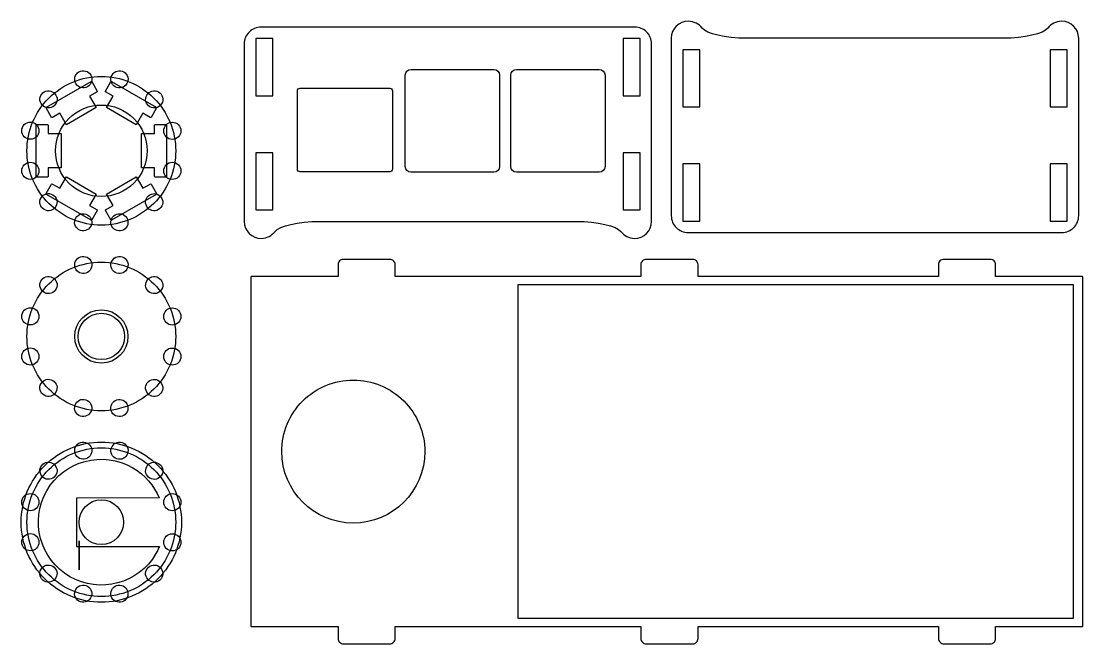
# Model space of a CAD drawing. Extents: x 11 to 197, y 7 to 273.
# Drawn here: x 10.9 to 196.5, y 164.2 to 273 of the extents above; entities that cross this region are included whole.
import ezdxf

# ---------------------------------------------------------------- set-up
doc = ezdxf.new("R2010")
doc.units = 0
doc.layers.add('case', color=7, linetype='CONTINUOUS')
doc.layers.add('detection', color=7, linetype='CONTINUOUS')

msp = doc.modelspace()

# ---------------------------------------------------------------- linework, layer by layer
at = {"layer": 'case', "color": 1}
for points in [[(127.54297, 273.044186)], [(54.923482, 260.015917), (54.923482, 270.015924), (51.923483, 270.015924), (51.923483, 260.015917)], [(119.12289, 260.017002), (119.12289, 270.017006), (116.12289, 270.017006), (116.12289, 260.017002)], [(126.55956, 268.06563), (126.55956, 258.065629), (129.55956, 258.065629), (129.55956, 268.06563)], [(190.75897, 268.066715), (190.75897, 258.066711), (193.75897, 258.066711), (193.75897, 268.066715)], [(79.069588, 264.611446)], [(97.507164, 264.611446)], [(59.684776, 261.337906)], [(54.923482, 240.059931), (54.923482, 250.059938), (51.923483, 250.059938), (51.923483, 240.059931)], [(119.12289, 240.061043), (119.12289, 250.061049), (116.12289, 250.061049), (116.12289, 240.061043)], [(126.55956, 248.109695), (126.55956, 238.109694), (129.55956, 238.109694), (129.55956, 248.109695)], [(190.75897, 248.110793), (190.75897, 238.110792), (193.75897, 238.110792), (193.75897, 248.110793)], [(97.772919, 227.024544), (194.77292, 227.024544), (194.77292, 168.62454), (97.772919, 168.62454)], [(81.481461, 197.824547)]]:
    msp.add_lwpolyline(points, close=True, dxfattribs=at)
for points in [[(118.17562, 272.019759), (52.86764, 272.019759)], [(49.921947, 269.065247), (49.921947, 238.056083)], [(121.12132, 238.056083), (121.12132, 269.065247)], [(124.56199, 270.072034), (124.56199, 239.062868)], [(182.5322, 270.072034), (137.79116, 270.072034)], [(195.76137, 239.062868), (195.76137, 270.072034)], [(78.069588, 247.64732), (78.069588, 263.611446)], [(79.069588, 264.611446), (93.537344, 264.611446)], [(94.537344, 263.611446), (94.537344, 247.64732)], [(96.507164, 247.64732), (96.507164, 263.611446)], [(97.507164, 264.611446), (111.97492, 264.611446)], [(112.97492, 263.611446), (112.97492, 247.64732)], [(59.222717, 247.189602), (59.222717, 260.875847)], [(59.684776, 261.337906), (75.358233, 261.337906)], [(75.820292, 260.875847), (75.820292, 247.189602)], [(75.358233, 246.727544), (59.684776, 246.727544)], [(93.537344, 246.64732), (79.069588, 246.64732)], [(111.97492, 246.64732), (97.507164, 246.64732)], [(63.151116, 238.056083), (107.90097, 238.056083)], [(127.50769, 236.108353), (192.81568, 236.108353)], [(66.31124, 230.478551), (66.31124, 228.42362), (51.194712, 228.42362)], [(75.368815, 231.422236), (67.254925, 231.422236)], [(119.2279, 230.478549), (119.2279, 228.42362), (76.312489, 228.42362), (76.312489, 230.478551)], [(128.28552, 231.422234), (120.17163, 231.422234)], [(171.24359, 230.478549), (171.24359, 228.423618), (129.22922, 228.423618), (129.22922, 230.478549)], [(180.3011, 231.422234), (172.18721, 231.422234)], [(196.37897, 228.423618), (181.24481, 228.423618), (181.24481, 230.478549)], [(51.097692, 228.32661), (51.097692, 167.32251)], [(196.47597, 167.3225), (196.47597, 228.326608)], [(51.194712, 167.22551), (66.311239, 167.22551), (66.311239, 165.17058)], [(76.31248, 165.17058), (76.31248, 167.22551), (119.2279, 167.2255)], [(119.2279, 167.2255), (119.2279, 165.17057)], [(129.22912, 165.17057), (129.22912, 167.2255), (171.24349, 167.2255), (171.24349, 165.17057)], [(181.24481, 165.17057), (181.24481, 167.2255), (196.37897, 167.2255)], [(67.254915, 164.22695), (75.368805, 164.22695)], [(120.17161, 164.22694), (128.2855, 164.22694)], [(172.18719, 164.22694), (180.30108, 164.22694)]]:
    msp.add_lwpolyline(points, dxfattribs=at)
for points in [[(127.54297, 273.044186), (125.89378, 273.044186), (124.56199, 271.712184), (124.56199, 270.072034)], [(129.94185, 271.844743), (129.37149, 272.551008), (128.52403, 273.044186), (127.54297, 273.044186)], [(192.77158, 273.044186), (191.79052, 273.044186), (190.94305, 272.551008), (190.37269, 271.844743)], [(195.76137, 270.072034), (195.76137, 271.712184), (194.42077, 273.044186), (192.77158, 273.044186)], [(50.786253, 271.155455), (50.519679, 270.887959), (50.300336, 270.565463), (50.151253, 270.211774)], [(51.721114, 271.790455), (51.368643, 271.640854), (51.052827, 271.422951), (50.786253, 271.155455)], [(52.86764, 272.019759), (52.460867, 272.019759), (52.073585, 271.940059), (51.721114, 271.790455)], [(119.32215, 271.790455), (118.96968, 271.940056), (118.5824, 272.019759), (118.17562, 272.019759)], [(120.25701, 271.155455), (119.99044, 271.422954), (119.67463, 271.640854), (119.32215, 271.790455)], [(120.89201, 270.211774), (120.74293, 270.565469), (120.52359, 270.887956), (120.25701, 271.155455)], [(137.79116, 270.072034), (133.94961, 270.072034), (130.72417, 270.876013), (129.94185, 271.844743)], [(190.37269, 271.844743), (189.59037, 270.876013), (186.37376, 270.072034), (182.5322, 270.072034)], [(50.151253, 270.211774), (50.002169, 269.858084), (49.921947, 269.473425), (49.921947, 269.065247)], [(121.12132, 269.065247), (121.12132, 269.473433), (121.04112, 269.858079), (120.89201, 270.211774)], [(78.069588, 263.611446), (78.069588, 264.165446), (78.515588, 264.611446), (79.069588, 264.611446)], [(93.537344, 264.611446), (94.091344, 264.611446), (94.537344, 264.165446), (94.537344, 263.611446)], [(96.507164, 263.611446), (96.507164, 264.165446), (96.953164, 264.611446), (97.507164, 264.611446)], [(111.97492, 264.611446), (112.52892, 264.611446), (112.97492, 264.165446), (112.97492, 263.611446)], [(59.222717, 260.875847), (59.222717, 261.131828), (59.428795, 261.337906), (59.684776, 261.337906)], [(75.358233, 261.337906), (75.614213, 261.337906), (75.820292, 261.131828), (75.820292, 260.875847)], [(59.684776, 246.727544), (59.428795, 246.727544), (59.222717, 246.933622), (59.222717, 247.189602)], [(75.820292, 247.189602), (75.820292, 246.933622), (75.614213, 246.727544), (75.358233, 246.727544)], [(79.069588, 246.64732), (78.515588, 246.64732), (78.069588, 247.09332), (78.069588, 247.64732)], [(94.537344, 247.64732), (94.537344, 247.09332), (94.091344, 246.64732), (93.537344, 246.64732)], [(97.507164, 246.64732), (96.953164, 246.64732), (96.507164, 247.09332), (96.507164, 247.64732)], [(112.97492, 247.64732), (112.97492, 247.09332), (112.52892, 246.64732), (111.97492, 246.64732)], [(49.921947, 238.056083), (49.921947, 236.415931), (51.262548, 235.083913), (52.911739, 235.083913)], [(55.30181, 236.283375), (56.08413, 237.252094), (59.309559, 238.056083), (63.151116, 238.056083)], [(107.90097, 238.056083), (111.74253, 238.056083), (114.95914, 237.252094), (115.74146, 236.283375)], [(118.14035, 235.09275), (119.78954, 235.09275), (121.12132, 236.415957), (121.12132, 238.056083)], [(124.56199, 239.062868), (124.56199, 238.654685), (124.64219, 238.261212), (124.7913, 237.90752)], [(124.7913, 237.90752), (124.94038, 237.553828), (125.15973, 237.240154), (125.4263, 236.97266)], [(194.89706, 236.97266), (195.16364, 237.240154), (195.38298, 237.562646), (195.53206, 237.916339)], [(195.53206, 237.916339), (195.68115, 238.270031), (195.76137, 238.654685), (195.76137, 239.062868)], [(52.911739, 235.083913), (53.8928, 235.083913), (54.731447, 235.577096), (55.30181, 236.283375)], [(115.74146, 236.283375), (116.31182, 235.57707), (117.15929, 235.09275), (118.14035, 235.09275)], [(125.4263, 236.97266), (125.69287, 236.705163), (126.00869, 236.487261), (126.36116, 236.33766)], [(126.36116, 236.33766), (126.71363, 236.188059), (127.10092, 236.108353), (127.50769, 236.108353)], [(192.81568, 236.108353), (193.22245, 236.108353), (193.60973, 236.188063), (193.9622, 236.33766)], [(193.9622, 236.33766), (194.31467, 236.487261), (194.63049, 236.705163), (194.89706, 236.97266)], [(66.3818, 230.848968), (66.33404, 230.736055), (66.31124, 230.608861), (66.31124, 230.478551)], [(66.584648, 231.148828), (66.499248, 231.063428), (66.429558, 230.961882), (66.3818, 230.848968)], [(66.884509, 231.351676), (66.771595, 231.303916), (66.670045, 231.234225), (66.584648, 231.148828)], [(67.254925, 231.422236), (67.124615, 231.422236), (66.997422, 231.399426), (66.884509, 231.351676)], [(75.73041, 231.351676), (75.617497, 231.399436), (75.499125, 231.422236), (75.368815, 231.422236)], [(76.030273, 231.148828), (75.944873, 231.234228), (75.843327, 231.303919), (75.73041, 231.351676)], [(76.233119, 230.848968), (76.185359, 230.961882), (76.11567, 231.063431), (76.030273, 231.148828)], [(76.312489, 230.478551), (76.312489, 230.608861), (76.280869, 230.736055), (76.233119, 230.848968)], [(119.2985, 230.848966), (119.2507, 230.736053), (119.2279, 230.608859), (119.2279, 230.478549)], [(119.50135, 231.148826), (119.41595, 231.063426), (119.34626, 230.96188), (119.2985, 230.848966)], [(119.80121, 231.351674), (119.6883, 231.303914), (119.58675, 231.234223), (119.50135, 231.148826)], [(120.17163, 231.422234), (120.04132, 231.422234), (119.91412, 231.399424), (119.80121, 231.351674)], [(128.64711, 231.351674), (128.5342, 231.399434), (128.41583, 231.422234), (128.28552, 231.422234)], [(128.94697, 231.148826), (128.86157, 231.234226), (128.76003, 231.303917), (128.64711, 231.351674)], [(129.14982, 230.848966), (129.10202, 230.96188), (129.03237, 231.063429), (128.94697, 231.148826)], [(129.22922, 230.478549), (129.22922, 230.608859), (129.19762, 230.736053), (129.14982, 230.848966)], [(171.31409, 230.848966), (171.26629, 230.736053), (171.24359, 230.608859), (171.24359, 230.478549)], [(171.51694, 231.148826), (171.43154, 231.063426), (171.36185, 230.96188), (171.31409, 230.848966)], [(171.8168, 231.351674), (171.70388, 231.303914), (171.60233, 231.234223), (171.51694, 231.148826)], [(172.18721, 231.422234), (172.0569, 231.422234), (171.92971, 231.399424), (171.8168, 231.351674)], [(180.67152, 231.351674), (180.55861, 231.399434), (180.43141, 231.422234), (180.3011, 231.422234)], [(180.97138, 231.148826), (180.88598, 231.234226), (180.78443, 231.303917), (180.67152, 231.351674)], [(181.16541, 230.848966), (181.11761, 230.96188), (181.05678, 231.063429), (180.97138, 231.148826)], [(181.24481, 230.478549), (181.24481, 230.608859), (181.21321, 230.736053), (181.16541, 230.848966)], [(51.194712, 228.42362), (51.139312, 228.42362), (51.097692, 228.38201), (51.097692, 228.32661)], [(196.47597, 228.326608), (196.47597, 228.382008), (196.43437, 228.425558), (196.37897, 228.423618)], [(60.142626, 206.663382), (62.486831, 209.007586), (65.666255, 210.324547), (68.981461, 210.324547)], [(68.981461, 210.324547), (72.296667, 210.324547), (75.476091, 209.007586), (77.820296, 206.663382)], [(56.481461, 197.824547), (56.481461, 201.139753), (57.798422, 204.319177), (60.142626, 206.663382)], [(77.820296, 206.663382), (80.1645, 204.319177), (81.481461, 201.139753), (81.481461, 197.824547)], [(68.981461, 185.32455), (62.077903, 185.32455), (56.481463, 190.920989), (56.481461, 197.824547)], [(81.481461, 197.824547), (81.481459, 190.920989), (75.885019, 185.32455), (68.981461, 185.32455)], [(51.097692, 167.32251), (51.097692, 167.26711), (51.139302, 167.22551), (51.194712, 167.22551)], [(196.37897, 167.2255), (196.43437, 167.2255), (196.47597, 167.2671), (196.47597, 167.3225)], [(66.311239, 165.17058), (66.311239, 165.04026), (66.342859, 164.91307), (66.390609, 164.80016)], [(76.24193, 164.80016), (76.28969, 164.91307), (76.31248, 165.04026), (76.31248, 165.17058)], [(119.2279, 165.17057), (119.2279, 165.04025), (119.2595, 164.91306), (119.3073, 164.80015)], [(129.15862, 164.80015), (129.20642, 164.91306), (129.22912, 165.04025), (129.22912, 165.17057)], [(171.24349, 165.17057), (171.24349, 165.04025), (171.27509, 164.91306), (171.32289, 164.80015)], [(181.17421, 164.80015), (181.22201, 164.91306), (181.24481, 165.04025), (181.24481, 165.17057)], [(66.390609, 164.80016), (66.438369, 164.68724), (66.50806, 164.58569), (66.593457, 164.5003)], [(66.593457, 164.5003), (66.678857, 164.4149), (66.780404, 164.34521), (66.893317, 164.29745)], [(66.893317, 164.29745), (67.006233, 164.24965), (67.124605, 164.22695), (67.254915, 164.22695)], [(75.368805, 164.22695), (75.499115, 164.22695), (75.626305, 164.24975), (75.739222, 164.29745)], [(75.739222, 164.29745), (75.852135, 164.34525), (75.953685, 164.4149), (76.039082, 164.5003)], [(76.039082, 164.5003), (76.124482, 164.5857), (76.19417, 164.68724), (76.24193, 164.80016)], [(119.3073, 164.80015), (119.3551, 164.68723), (119.42475, 164.58568), (119.51015, 164.50029)], [(119.51015, 164.50029), (119.59555, 164.41489), (119.69709, 164.3452), (119.81001, 164.29744)], [(119.81001, 164.29744), (119.92292, 164.24964), (120.0413, 164.22694), (120.17161, 164.22694)], [(128.2855, 164.22694), (128.41581, 164.22694), (128.543, 164.24974), (128.65591, 164.29744)], [(128.65591, 164.29744), (128.76883, 164.34524), (128.87038, 164.41489), (128.95577, 164.50029)], [(128.95577, 164.50029), (129.04117, 164.58569), (129.11086, 164.68723), (129.15862, 164.80015)], [(171.32289, 164.80015), (171.37069, 164.68723), (171.44034, 164.58568), (171.52574, 164.50029)], [(171.52574, 164.50029), (171.61114, 164.41489), (171.71268, 164.3452), (171.8256, 164.29744)], [(171.8256, 164.29744), (171.93851, 164.24964), (172.05688, 164.22694), (172.18719, 164.22694)], [(180.30108, 164.22694), (180.43139, 164.22694), (180.55859, 164.24974), (180.6715, 164.29744)], [(180.6715, 164.29744), (180.78441, 164.34524), (180.88596, 164.41489), (180.97136, 164.50029)], [(180.97136, 164.50029), (181.05676, 164.58569), (181.12645, 164.68723), (181.17421, 164.80015)]]:
    msp.add_open_spline(points, degree=3, dxfattribs=at)
at = {"layer": 'detection', "color": 1}
for points in [[(21.039449, 264.19182)], [(28.8662, 264.185419)], [(14.966224, 260.685442)], [(34.939425, 260.679041)], [(11.047306, 253.910435)], [(38.847304, 253.897679)], [(32.947297, 250.397679)], [(37.947297, 250.397679)], [(11.047306, 246.897679)], [(38.847304, 246.884922)], [(14.955167, 240.116308)], [(34.928392, 240.109927)], [(21.028392, 236.60993)], [(28.855167, 236.603549)], [(21.039445, 231.732568)], [(28.866219, 231.726187)], [(14.966219, 228.226189)], [(34.939445, 228.219808)], [(11.04731, 221.451195)], [(38.8473, 221.438431)], [(28.997306, 217.938431)], [(37.947306, 217.938431)], [(11.04731, 214.438439)], [(38.8473, 214.425675)], [(14.955173, 207.657068)], [(34.928405, 207.650676)], [(21.028399, 204.15069)], [(28.855181, 204.144299)], [(21.039523, 199.273346)], [(28.866354, 199.26697)], [(14.966299, 195.76697)], [(34.93958, 195.76059)], [(11.047365, 188.99193)], [(38.847315, 188.97918)], [(28.847306, 185.47918)], [(37.947306, 185.47918)], [(11.047365, 181.97917)], [(38.847315, 181.96642)], [(14.955277, 175.19771)], [(34.928586, 175.19135)], [(21.028503, 171.69134)], [(28.855359, 171.68497)]]:
    msp.add_lwpolyline(points, close=True, dxfattribs=at)
at = {"layer": 'detection', "color": 4}
for points in [[(15.34958, 258.022677), (23.143809, 262.522677)], [(23.280412, 262.486077), (24.230412, 260.840628)], [(25.665282, 260.840001), (26.615281, 262.485449)], [(26.751882, 262.522049), (34.546109, 258.022049)], [(24.193812, 260.704026), (22.8948, 259.953506), (24.045388, 257.959865), (18.849235, 254.959866), (17.699234, 256.951727)], [(26.999233, 259.951717), (25.701882, 260.703401)], [(33.496107, 256.203399), (32.196632, 256.953116), (31.045383, 254.959857), (25.849231, 257.959858), (26.999233, 259.951717)], [(16.26298, 256.240628), (15.31298, 257.886074)], [(34.582709, 257.885448), (33.632709, 256.239999)], [(17.699234, 256.951727), (16.399582, 256.204028)], [(13.545003, 245.898315), (13.545004, 254.898315)], [(13.645004, 254.998315), (15.545004, 254.998315)], [(15.645013, 254.898315), (15.645477, 253.398078), (17.947314, 253.397696), (17.947313, 247.397696), (15.647301, 247.397697)], [(34.247301, 253.397677), (34.249601, 254.897057)], [(34.349601, 254.997057), (36.249601, 254.997057)], [(36.349601, 254.897057), (36.349601, 245.897058)], [(34.249601, 245.897058), (34.249137, 247.397296), (31.947301, 247.397677), (31.947301, 253.397677), (34.247301, 253.397677)], [(15.647301, 247.397697), (15.645001, 245.898316)], [(15.545001, 245.798316), (13.645003, 245.798315)], [(16.398498, 244.591984), (17.697972, 243.842268), (18.849222, 245.835526), (24.045373, 242.835527), (22.895369, 240.843657)], [(25.700646, 240.091617), (26.999654, 240.842137), (25.849068, 242.835777), (31.045217, 245.835784), (32.195369, 243.843641)], [(36.249601, 245.797058), (34.349601, 245.797058)], [(15.311889, 242.909927), (16.261889, 244.555374)], [(32.195369, 243.843641), (33.494873, 244.591604)], [(33.631464, 244.555004), (34.581469, 242.909547)], [(23.142725, 238.273327), (15.348499, 242.773327)], [(34.544869, 242.772957), (26.750643, 238.272957)], [(22.895369, 240.843657), (24.192721, 240.091967)], [(24.229321, 239.955377), (23.279325, 238.309927)], [(26.614037, 238.309557), (25.664036, 239.955007)]]:
    msp.add_lwpolyline(points, dxfattribs=at)
at = {"layer": 'detection', "color": 3}
for points in [[(29.597306, 217.938431)], [(30.448174, 195.0043)], [(38.947306, 185.47918)]]:
    msp.add_lwpolyline(points, close=True, dxfattribs=at)
for points in [[(35.043201, 189.70784), (20.610915, 189.70417)], [(20.610915, 189.70417), (20.610915, 181.21919), (35.093431, 181.22619)]]:
    msp.add_lwpolyline(points, dxfattribs=at)
at = {"layer": 'detection', "color": 7}
msp.add_lwpolyline([(21.047028, 179.6582)], close=True, dxfattribs=at)
at = {"layer": 'detection', "color": 1}
for points in [[(20.490411, 262.142782), (20.076197, 262.860221), (20.32201, 263.777606), (21.039449, 264.19182)], [(21.039449, 264.19182), (21.756888, 264.606034), (22.674273, 264.360221), (23.088487, 263.642782)], [(23.088487, 263.642782), (23.502701, 262.925343), (23.256888, 262.007958), (22.539449, 261.593744)], [(27.3662, 261.587343), (26.648761, 262.001557), (26.402948, 262.918942), (26.817162, 263.636381)], [(26.817162, 263.636381), (27.231376, 264.35382), (28.148761, 264.599633), (28.8662, 264.185419)], [(28.8662, 264.185419), (29.583639, 263.771205), (29.829452, 262.85382), (29.415238, 262.136381)], [(15.754909, 259.590067), (18.192882, 262.02804), (21.499483, 263.397679), (24.947297, 263.397679)], [(22.539449, 261.593744), (21.82201, 261.17953), (20.904625, 261.425343), (20.490411, 262.142782)], [(24.947297, 263.397679), (28.395111, 263.397679), (31.701712, 262.02804), (34.139685, 259.590067)], [(29.415238, 262.136381), (29.001024, 261.418942), (28.083639, 261.173129), (27.3662, 261.587343)], [(14.417186, 258.636404), (14.002972, 259.353843), (14.248785, 260.271228), (14.966224, 260.685442)], [(14.966224, 260.685442), (15.31075, 260.884355), (15.720184, 260.938258), (16.104453, 260.835293)], [(16.104453, 260.835293), (16.488722, 260.732329), (16.816351, 260.480931), (17.015263, 260.136404)], [(17.015263, 260.136404), (17.214175, 259.791878), (17.268078, 259.382444), (17.165113, 258.998175)], [(32.740536, 258.991774), (32.637571, 259.376043), (32.691474, 259.785477), (32.890386, 260.130003)], [(32.890386, 260.130003), (33.089298, 260.47453), (33.416927, 260.725928), (33.801196, 260.828892)], [(33.801196, 260.828892), (34.185465, 260.931857), (34.594899, 260.877954), (34.939425, 260.679041)], [(34.939425, 260.679041), (35.656864, 260.264827), (35.902677, 259.347442), (35.488463, 258.630003)], [(11.947297, 250.397679), (11.947297, 253.845493), (13.316936, 257.152094), (15.754909, 259.590067)], [(16.466224, 258.087366), (15.748785, 257.673152), (14.8314, 257.918965), (14.417186, 258.636404)], [(17.165113, 258.998175), (17.062148, 258.613906), (16.81075, 258.286278), (16.466224, 258.087366)], [(19.290443, 256.054533), (20.790734, 257.554824), (22.825565, 258.397679), (24.947297, 258.397679)], [(24.947297, 258.397679), (27.069029, 258.397679), (29.10386, 257.554824), (30.604151, 256.054533)], [(33.439425, 258.080965), (33.094899, 258.279877), (32.843501, 258.607505), (32.740536, 258.991774)], [(35.488463, 258.630003), (35.074249, 257.912564), (34.156864, 257.666751), (33.439425, 258.080965)], [(34.139685, 259.590067), (36.577658, 257.152094), (37.947297, 253.845493), (37.947297, 250.397679)], [(16.947297, 250.397679), (16.947297, 252.519411), (17.790152, 254.554242), (19.290443, 256.054533)], [(30.604151, 256.054533), (32.104442, 254.554242), (32.947297, 252.519411), (32.947297, 250.397679)], [(11.047306, 253.910435), (11.047306, 254.30826), (11.205341, 254.689791), (11.486646, 254.971095)], [(11.486646, 254.971095), (11.76795, 255.2524), (12.149481, 255.410435), (12.547306, 255.410435)], [(12.547306, 255.410435), (12.945131, 255.410435), (13.326662, 255.2524), (13.607966, 254.971095)], [(13.607966, 254.971095), (13.889271, 254.689791), (14.047306, 254.30826), (14.047306, 253.910435)], [(35.847304, 253.897679), (35.847304, 254.295504), (36.005339, 254.677035), (36.286644, 254.958339)], [(36.286644, 254.958339), (36.567948, 255.239644), (36.949479, 255.397679), (37.347304, 255.397679)], [(37.347304, 255.397679), (37.745129, 255.397679), (38.12666, 255.239644), (38.407964, 254.958339)], [(38.407964, 254.958339), (38.689269, 254.677035), (38.847304, 254.295504), (38.847304, 253.897679)], [(12.547306, 252.410435), (11.718879, 252.410435), (11.047306, 253.082008), (11.047306, 253.910435)], [(14.047306, 253.910435), (14.047306, 253.082008), (13.375733, 252.410435), (12.547306, 252.410435)], [(36.286644, 252.837019), (36.005339, 253.118323), (35.847304, 253.499854), (35.847304, 253.897679)], [(37.347304, 252.397679), (36.949479, 252.397679), (36.567948, 252.555714), (36.286644, 252.837019)], [(38.407964, 252.837019), (38.12666, 252.555714), (37.745129, 252.397679), (37.347304, 252.397679)], [(38.847304, 253.897679), (38.847304, 253.499854), (38.689269, 253.118323), (38.407964, 252.837019)], [(15.754909, 241.205291), (13.316936, 243.643264), (11.947297, 246.949865), (11.947297, 250.397679)], [(19.290443, 244.740825), (17.790152, 246.241116), (16.947297, 248.275947), (16.947297, 250.397679)], [(32.947297, 250.397679), (32.947297, 248.275947), (32.104442, 246.241116), (30.604151, 244.740825)], [(37.947297, 250.397679), (37.947297, 246.949865), (36.577658, 243.643264), (34.139685, 241.205291)], [(11.047306, 246.897679), (11.047306, 247.295504), (11.205341, 247.677035), (11.486646, 247.958339)], [(12.547306, 245.397679), (11.718879, 245.397679), (11.047306, 246.069252), (11.047306, 246.897679)], [(11.486646, 247.958339), (11.76795, 248.239644), (12.149481, 248.397679), (12.547306, 248.397679)], [(12.547306, 248.397679), (12.945131, 248.397679), (13.326662, 248.239644), (13.607966, 247.958339)], [(14.047306, 246.897679), (14.047306, 246.069252), (13.375733, 245.397679), (12.547306, 245.397679)], [(13.607966, 247.958339), (13.889271, 247.677035), (14.047306, 247.295504), (14.047306, 246.897679)], [(35.847304, 246.884922), (35.847304, 247.282747), (36.005339, 247.664278), (36.286644, 247.945582)], [(36.286644, 245.824262), (36.005339, 246.105566), (35.847304, 246.487097), (35.847304, 246.884922)], [(36.286644, 247.945582), (36.567948, 248.226887), (36.949479, 248.384922), (37.347304, 248.384922)], [(37.347304, 248.384922), (37.745129, 248.384922), (38.12666, 248.226887), (38.407964, 247.945582)], [(38.407964, 247.945582), (38.689269, 247.664278), (38.847304, 247.282747), (38.847304, 246.884922)], [(38.847304, 246.884922), (38.847304, 246.487097), (38.689269, 246.105566), (38.407964, 245.824262)], [(37.347304, 245.384922), (36.949479, 245.384922), (36.567948, 245.542957), (36.286644, 245.824262)], [(38.407964, 245.824262), (38.12666, 245.542957), (37.745129, 245.384922), (37.347304, 245.384922)], [(14.406129, 242.165346), (14.820343, 242.882785), (15.737728, 243.128598), (16.455167, 242.714384)], [(24.947297, 242.397679), (22.825565, 242.397679), (20.790734, 243.240534), (19.290443, 244.740825)], [(30.604151, 244.740825), (29.10386, 243.240534), (27.069029, 242.397679), (24.947297, 242.397679)], [(33.428392, 242.708003), (34.145831, 243.122217), (35.063216, 242.876404), (35.47743, 242.158965)], [(14.955167, 240.116308), (14.237728, 240.530522), (13.991915, 241.447907), (14.406129, 242.165346)], [(24.947297, 237.397679), (21.499483, 237.397679), (18.192882, 238.767318), (15.754909, 241.205291)], [(16.455167, 242.714384), (17.172606, 242.30017), (17.418419, 241.382785), (17.004205, 240.665346)], [(34.139685, 241.205291), (31.701712, 238.767318), (28.395111, 237.397679), (24.947297, 237.397679)], [(32.879354, 240.658965), (32.46514, 241.376404), (32.710953, 242.293789), (33.428392, 242.708003)], [(35.47743, 242.158965), (35.891644, 241.441526), (35.645831, 240.524141), (34.928392, 240.109927)], [(17.004205, 240.665346), (16.589991, 239.947907), (15.672606, 239.702094), (14.955167, 240.116308)], [(20.479354, 238.658968), (20.893568, 239.376407), (21.810953, 239.62222), (22.528392, 239.208006)], [(27.355167, 239.201625), (28.072606, 239.615839), (28.989991, 239.370026), (29.404205, 238.652587)], [(34.928392, 240.109927), (34.210953, 239.695713), (33.293568, 239.941526), (32.879354, 240.658965)], [(21.028392, 236.60993), (20.310953, 237.024144), (20.06514, 237.941529), (20.479354, 238.658968)], [(22.528392, 239.208006), (23.245831, 238.793792), (23.491644, 237.876407), (23.07743, 237.158968)], [(26.806129, 237.152587), (26.391915, 237.870026), (26.637728, 238.787411), (27.355167, 239.201625)], [(29.404205, 238.652587), (29.818419, 237.935148), (29.572606, 237.017763), (28.855167, 236.603549)], [(23.07743, 237.158968), (22.663216, 236.441529), (21.745831, 236.195716), (21.028392, 236.60993)], [(28.855167, 236.603549), (28.137728, 236.189335), (27.220343, 236.435148), (26.806129, 237.152587)], [(21.039445, 231.732568), (21.756884, 232.146782), (22.674269, 231.900969), (23.088483, 231.18353)], [(26.817181, 231.177149), (27.231395, 231.894588), (28.14878, 232.140401), (28.866219, 231.726187)], [(15.754918, 227.130819), (18.192891, 229.568792), (21.499492, 230.938431), (24.947306, 230.938431)], [(20.490407, 229.68353), (20.076193, 230.400969), (20.322006, 231.318354), (21.039445, 231.732568)], [(23.088483, 231.18353), (23.502697, 230.466091), (23.256884, 229.548706), (22.539445, 229.134492)], [(24.947306, 230.938431), (28.39512, 230.938431), (31.701721, 229.568792), (34.139694, 227.130819)], [(27.366219, 229.128111), (26.64878, 229.542325), (26.402967, 230.45971), (26.817181, 231.177149)], [(28.866219, 231.726187), (29.583658, 231.311973), (29.829471, 230.394588), (29.415257, 229.677149)], [(14.417181, 226.177151), (14.002967, 226.89459), (14.24878, 227.811975), (14.966219, 228.226189)], [(14.966219, 228.226189), (15.310745, 228.425102), (15.720179, 228.479005), (16.104448, 228.37604)], [(16.104448, 228.37604), (16.488717, 228.273076), (16.816346, 228.021678), (17.015258, 227.677151)], [(22.539445, 229.134492), (21.822006, 228.720278), (20.904621, 228.966091), (20.490407, 229.68353)], [(29.415257, 229.677149), (29.001043, 228.95971), (28.083658, 228.713897), (27.366219, 229.128111)], [(32.890407, 227.67077), (33.304621, 228.388209), (34.222006, 228.634022), (34.939445, 228.219808)], [(34.939445, 228.219808), (35.656884, 227.805594), (35.902697, 226.888209), (35.488483, 226.17077)], [(11.947306, 217.938431), (11.947306, 221.386245), (13.316945, 224.692846), (15.754918, 227.130819)], [(17.165108, 226.538922), (17.062143, 226.154653), (16.810745, 225.827025), (16.466219, 225.628113)], [(17.015258, 227.677151), (17.21417, 227.332625), (17.268073, 226.923191), (17.165108, 226.538922)], [(33.439445, 225.621732), (32.722006, 226.035946), (32.476193, 226.953331), (32.890407, 227.67077)], [(34.139694, 227.130819), (36.577667, 224.692846), (37.947306, 221.386245), (37.947306, 217.938431)], [(16.466219, 225.628113), (15.74878, 225.213899), (14.831395, 225.459712), (14.417181, 226.177151)], [(35.488483, 226.17077), (35.074269, 225.453331), (34.156884, 225.207518), (33.439445, 225.621732)], [(11.48665, 222.511855), (11.767954, 222.79316), (12.149485, 222.951195), (12.54731, 222.951195)], [(12.54731, 222.951195), (12.945135, 222.951195), (13.326666, 222.79316), (13.60797, 222.511855)], [(36.28664, 222.499091), (36.567944, 222.780396), (36.949475, 222.938431), (37.3473, 222.938431)], [(37.3473, 222.938431), (37.745125, 222.938431), (38.126656, 222.780396), (38.40796, 222.499091)], [(11.04731, 221.451195), (11.04731, 221.84902), (11.205345, 222.230551), (11.48665, 222.511855)], [(11.48665, 220.390535), (11.205345, 220.671839), (11.04731, 221.05337), (11.04731, 221.451195)], [(13.60797, 222.511855), (13.889275, 222.230551), (14.04731, 221.84902), (14.04731, 221.451195)], [(14.04731, 221.451195), (14.04731, 221.05337), (13.889275, 220.671839), (13.60797, 220.390535)], [(20.897306, 217.938431), (20.897306, 220.175184), (22.710553, 221.988431), (24.947306, 221.988431)], [(24.947306, 221.988431), (27.184059, 221.988431), (28.997306, 220.175184), (28.997306, 217.938431)], [(35.8473, 221.438431), (35.8473, 221.836256), (36.005335, 222.217787), (36.28664, 222.499091)], [(37.3473, 219.938431), (36.518873, 219.938431), (35.8473, 220.610004), (35.8473, 221.438431)], [(38.40796, 222.499091), (38.689265, 222.217787), (38.8473, 221.836256), (38.8473, 221.438431)], [(38.8473, 221.438431), (38.8473, 221.040606), (38.689265, 220.659075), (38.40796, 220.377771)], [(12.54731, 219.951195), (12.149485, 219.951195), (11.767954, 220.10923), (11.48665, 220.390535)], [(13.60797, 220.390535), (13.326666, 220.10923), (12.945135, 219.951195), (12.54731, 219.951195)], [(38.40796, 220.377771), (38.126656, 220.096466), (37.745125, 219.938431), (37.3473, 219.938431)], [(15.754918, 208.746043), (13.316945, 211.184016), (11.947306, 214.490617), (11.947306, 217.938431)], [(24.947306, 213.888431), (22.710553, 213.888431), (20.897306, 215.701678), (20.897306, 217.938431)], [(28.997306, 217.938431), (28.997306, 215.701678), (27.184059, 213.888431), (24.947306, 213.888431)], [(37.947306, 217.938431), (37.947306, 214.490617), (36.577667, 211.184016), (34.139694, 208.746043)], [(11.04731, 214.438439), (11.04731, 214.836264), (11.205345, 215.217795), (11.48665, 215.499099)], [(11.48665, 215.499099), (11.767954, 215.780404), (12.149485, 215.938439), (12.54731, 215.938439)], [(12.54731, 215.938439), (12.945135, 215.938439), (13.326666, 215.780404), (13.60797, 215.499099)], [(13.60797, 215.499099), (13.889275, 215.217795), (14.04731, 214.836264), (14.04731, 214.438439)], [(35.8473, 214.425675), (35.8473, 214.8235), (36.005335, 215.205031), (36.28664, 215.486335)], [(36.28664, 215.486335), (36.567944, 215.76764), (36.949475, 215.925675), (37.3473, 215.925675)], [(37.3473, 215.925675), (37.745125, 215.925675), (38.126656, 215.76764), (38.40796, 215.486335)], [(38.40796, 215.486335), (38.689265, 215.205031), (38.8473, 214.8235), (38.8473, 214.425675)], [(11.48665, 213.377779), (11.205345, 213.659083), (11.04731, 214.040614), (11.04731, 214.438439)], [(12.54731, 212.938439), (12.149485, 212.938439), (11.767954, 213.096474), (11.48665, 213.377779)], [(13.60797, 213.377779), (13.326666, 213.096474), (12.945135, 212.938439), (12.54731, 212.938439)], [(14.04731, 214.438439), (14.04731, 214.040614), (13.889275, 213.659083), (13.60797, 213.377779)], [(37.3473, 212.925675), (36.518873, 212.925675), (35.8473, 213.597248), (35.8473, 214.425675)], [(38.40796, 213.365015), (38.126656, 213.08371), (37.745125, 212.925675), (37.3473, 212.925675)], [(38.8473, 214.425675), (38.8473, 214.02785), (38.689265, 213.646319), (38.40796, 213.365015)], [(14.256284, 208.567878), (14.153319, 208.952147), (14.207222, 209.361581), (14.406135, 209.706107)], [(14.406135, 209.706107), (14.820349, 210.423546), (15.737734, 210.669359), (16.455173, 210.255145)], [(16.455173, 210.255145), (17.172612, 209.840931), (17.418425, 208.923546), (17.004211, 208.206107)], [(32.879367, 208.199714), (32.465153, 208.917153), (32.710966, 209.834538), (33.428405, 210.248752)], [(33.428405, 210.248752), (34.145844, 210.662966), (35.063229, 210.417153), (35.477443, 209.699714)], [(35.477443, 209.699714), (35.891657, 208.982275), (35.645844, 208.06489), (34.928405, 207.650676)], [(14.955173, 207.657068), (14.610646, 207.85598), (14.359249, 208.183609), (14.256284, 208.567878)], [(24.947306, 204.938431), (21.499492, 204.938431), (18.192891, 206.30807), (15.754918, 208.746043)], [(17.004211, 208.206107), (16.805299, 207.861581), (16.477671, 207.610183), (16.093402, 207.507218)], [(34.139694, 208.746043), (31.701721, 206.30807), (28.39512, 204.938431), (24.947306, 204.938431)], [(34.928405, 207.650676), (34.210966, 207.236462), (33.293581, 207.482275), (32.879367, 208.199714)], [(16.093402, 207.507218), (15.709133, 207.404253), (15.299699, 207.458156), (14.955173, 207.657068)], [(21.028399, 204.15069), (20.31096, 204.564904), (20.065147, 205.482289), (20.479361, 206.199728)], [(20.479361, 206.199728), (20.893575, 206.917167), (21.81096, 207.16298), (22.528399, 206.748766)], [(22.528399, 206.748766), (23.245838, 206.334552), (23.491651, 205.417167), (23.077437, 204.699728)], [(26.806143, 204.693337), (26.391929, 205.410776), (26.637742, 206.328161), (27.355181, 206.742375)], [(27.355181, 206.742375), (28.07262, 207.156589), (28.990005, 206.910776), (29.404219, 206.193337)], [(29.404219, 206.193337), (29.818433, 205.475898), (29.57262, 204.558513), (28.855181, 204.144299)], [(23.077437, 204.699728), (22.663223, 203.982289), (21.745838, 203.736476), (21.028399, 204.15069)], [(28.855181, 204.144299), (28.137742, 203.730085), (27.220357, 203.975898), (26.806143, 204.693337)], [(20.340634, 198.362536), (20.443599, 198.746805), (20.694996, 199.074434), (21.039523, 199.273346)], [(21.039523, 199.273346), (21.384049, 199.472258), (21.793483, 199.526161), (22.177752, 199.423196)], [(22.177752, 199.423196), (22.562021, 199.320231), (22.889649, 199.068833), (23.088561, 198.724307)], [(23.088561, 198.724307), (23.502774, 198.006868), (23.256961, 197.089484), (22.539523, 196.67527)], [(26.667463, 197.579701), (26.564499, 197.963971), (26.618402, 198.373405), (26.817316, 198.717932)], [(26.817316, 198.717932), (27.23153, 199.435371), (28.148915, 199.681184), (28.866354, 199.26697)], [(28.866354, 199.26697), (29.583793, 198.852756), (29.829606, 197.935371), (29.415392, 197.217932)], [(15.754918, 194.671568), (18.192891, 197.109541), (21.499492, 198.47918), (24.947306, 198.47918)], [(20.490485, 197.224307), (20.291572, 197.568833), (20.237669, 197.978267), (20.340634, 198.362536)], [(22.539523, 196.67527), (21.822084, 196.261056), (20.904699, 196.506869), (20.490485, 197.224307)], [(24.947306, 198.47918), (28.39512, 198.47918), (31.701721, 197.109541), (34.139694, 194.671568)], [(27.366354, 196.66889), (27.021827, 196.867802), (26.770428, 197.195431), (26.667463, 197.579701)], [(28.504583, 196.519041), (28.120314, 196.416076), (27.710881, 196.469978), (27.366354, 196.66889)], [(29.415392, 197.217932), (29.21648, 196.873405), (28.888853, 196.622006), (28.504583, 196.519041)], [(14.417261, 193.71793), (14.218348, 194.062456), (14.164445, 194.47189), (14.267409, 194.85616)], [(14.267409, 194.85616), (14.370374, 195.240429), (14.621772, 195.568058), (14.966299, 195.76697)], [(14.966299, 195.76697), (15.310826, 195.965882), (15.720259, 196.019785), (16.104528, 195.91682)], [(16.104528, 195.91682), (16.488797, 195.813855), (16.816425, 195.562457), (17.015337, 195.21793)], [(17.015337, 195.21793), (17.21425, 194.873404), (17.268153, 194.46397), (17.165189, 194.0797)], [(33.43958, 193.16252), (32.722146, 193.576733), (32.476333, 194.494113), (32.890541, 195.21155)], [(32.890541, 195.21155), (33.089453, 195.556077), (33.417081, 195.807475), (33.80135, 195.91044)], [(33.80135, 195.91044), (34.18562, 196.013405), (34.595053, 195.959502), (34.93958, 195.76059)], [(34.93958, 195.76059), (35.284107, 195.561678), (35.535505, 195.234049), (35.63847, 194.84978)], [(35.63847, 194.84978), (35.741434, 194.46551), (35.687531, 194.056076), (35.488618, 193.71155)], [(11.947306, 185.47918), (11.947306, 188.926994), (13.316945, 192.233595), (15.754918, 194.671568)], [(15.32807, 193.01904), (14.943801, 193.122005), (14.616173, 193.373403), (14.417261, 193.71793)], [(16.466299, 193.16889), (16.121772, 192.969978), (15.712339, 192.916075), (15.32807, 193.01904)], [(17.165189, 194.0797), (17.062224, 193.695431), (16.810826, 193.367802), (16.466299, 193.16889)], [(35.488618, 193.71155), (35.074402, 192.994114), (34.157017, 192.748305), (33.43958, 193.16252)], [(34.139694, 194.671568), (36.577667, 192.233595), (37.947306, 188.926994), (37.947306, 185.47918)], [(11.047365, 188.99193), (11.047365, 189.389755), (11.2054, 189.771286), (11.486705, 190.05259)], [(11.486705, 190.05259), (11.768009, 190.333895), (12.14954, 190.49193), (12.547365, 190.49193)], [(12.547365, 190.49193), (12.94519, 190.49193), (13.326721, 190.333895), (13.608025, 190.05259)], [(13.608025, 190.05259), (13.88933, 189.771286), (14.047365, 189.389755), (14.047365, 188.99193)], [(21.047306, 185.47918), (21.047306, 187.63309), (22.793395, 189.37918), (24.947306, 189.37918)], [(24.947306, 189.37918), (27.101217, 189.37918), (28.847306, 187.63309), (28.847306, 185.47918)], [(35.847315, 188.97918), (35.847315, 189.377005), (36.00535, 189.758536), (36.286655, 190.03984)], [(36.286655, 190.03984), (36.567959, 190.321145), (36.94949, 190.47918), (37.347315, 190.47918)], [(37.347315, 190.47918), (37.74514, 190.47918), (38.126671, 190.321145), (38.407975, 190.03984)], [(38.407975, 190.03984), (38.68928, 189.758536), (38.847315, 189.377005), (38.847315, 188.97918)], [(11.486705, 187.93127), (11.2054, 188.212574), (11.047365, 188.594105), (11.047365, 188.99193)], [(12.547365, 187.49193), (12.14954, 187.49193), (11.768009, 187.649965), (11.486705, 187.93127)], [(13.608025, 187.93127), (13.326721, 187.649965), (12.94519, 187.49193), (12.547365, 187.49193)], [(14.047365, 188.99193), (14.047365, 188.594105), (13.88933, 188.212574), (13.608025, 187.93127)], [(37.347315, 187.47918), (36.518888, 187.47918), (35.847315, 188.150753), (35.847315, 188.97918)], [(38.407975, 187.91852), (38.126671, 187.637215), (37.74514, 187.47918), (37.347315, 187.47918)], [(38.847315, 188.97918), (38.847315, 188.581355), (38.68928, 188.199824), (38.407975, 187.91852)], [(15.754918, 176.286792), (13.316945, 178.724765), (11.947306, 182.031366), (11.947306, 185.47918)], [(24.947306, 181.57918), (22.793395, 181.57918), (21.047306, 183.32527), (21.047306, 185.47918)], [(28.847306, 185.47918), (28.847306, 183.32527), (27.101217, 181.57918), (24.947306, 181.57918)], [(37.947306, 185.47918), (37.947306, 182.031366), (36.577667, 178.724765), (34.139694, 176.286792)], [(11.047365, 181.97917), (11.047365, 182.376995), (11.2054, 182.758526), (11.486705, 183.03983)], [(11.486705, 180.91851), (11.2054, 181.199814), (11.047365, 181.581345), (11.047365, 181.97917)], [(11.486705, 183.03983), (11.768009, 183.321135), (12.14954, 183.47917), (12.547365, 183.47917)], [(12.547365, 183.47917), (12.94519, 183.47917), (13.326721, 183.321135), (13.608025, 183.03983)], [(13.608025, 183.03983), (13.88933, 182.758526), (14.047365, 182.376995), (14.047365, 181.97917)], [(14.047365, 181.97917), (14.047365, 181.581345), (13.88933, 181.199814), (13.608025, 180.91851)], [(35.847315, 181.96642), (35.847315, 182.364245), (36.00535, 182.745776), (36.286655, 183.02708)], [(37.347315, 180.46642), (36.518888, 180.46642), (35.847315, 181.137993), (35.847315, 181.96642)], [(36.286655, 183.02708), (36.567959, 183.308385), (36.94949, 183.46642), (37.347315, 183.46642)], [(37.347315, 183.46642), (37.74514, 183.46642), (38.126671, 183.308385), (38.407975, 183.02708)], [(38.407975, 183.02708), (38.68928, 182.745776), (38.847315, 182.364245), (38.847315, 181.96642)], [(38.847315, 181.96642), (38.847315, 181.568595), (38.68928, 181.187064), (38.407975, 180.90576)], [(12.547365, 180.47917), (12.14954, 180.47917), (11.768009, 180.637205), (11.486705, 180.91851)], [(13.608025, 180.91851), (13.326721, 180.637205), (12.94519, 180.47917), (12.547365, 180.47917)], [(38.407975, 180.90576), (38.126671, 180.624455), (37.74514, 180.46642), (37.347315, 180.46642)], [(14.256387, 176.10852), (14.153423, 176.49279), (14.207326, 176.902224), (14.406239, 177.24675)], [(14.406239, 177.24675), (14.605151, 177.591277), (14.932779, 177.842675), (15.317048, 177.94564)], [(15.317048, 177.94564), (15.701317, 178.048605), (16.11075, 177.994702), (16.455277, 177.79579)], [(24.947306, 172.47918), (21.499492, 172.47918), (18.192891, 173.848819), (15.754918, 176.286792)], [(16.455277, 177.79579), (16.799804, 177.596878), (17.051202, 177.269249), (17.154167, 176.88498)], [(17.154167, 176.88498), (17.257131, 176.50071), (17.203228, 176.091276), (17.004315, 175.74675)], [(34.139694, 176.286792), (31.701721, 173.848819), (28.39512, 172.47918), (24.947306, 172.47918)], [(32.879548, 175.74038), (32.680635, 176.084906), (32.626732, 176.49434), (32.729696, 176.87861)], [(32.729696, 176.87861), (32.832661, 177.262879), (33.084059, 177.590508), (33.428586, 177.78942)], [(33.428586, 177.78942), (33.773113, 177.988332), (34.182546, 178.042235), (34.566815, 177.93927)], [(34.566815, 177.93927), (34.951084, 177.836305), (35.278712, 177.584907), (35.477624, 177.24038)], [(35.477624, 177.24038), (35.891832, 176.522943), (35.64602, 175.605563), (34.928586, 175.19135)], [(14.955277, 175.19771), (14.61075, 175.396622), (14.359352, 175.724251), (14.256387, 176.10852)], [(16.093506, 175.04786), (15.709237, 174.944895), (15.299804, 174.998798), (14.955277, 175.19771)], [(17.004315, 175.74675), (16.805403, 175.402223), (16.477775, 175.150825), (16.093506, 175.04786)], [(20.479465, 173.74037), (20.678377, 174.084897), (21.006005, 174.336295), (21.390274, 174.43926)], [(21.390274, 174.43926), (21.774543, 174.542225), (22.183976, 174.488322), (22.528503, 174.28941)], [(27.355359, 174.28304), (27.699886, 174.481952), (28.109319, 174.535855), (28.493588, 174.43289)], [(28.493588, 174.43289), (28.877857, 174.329925), (29.205485, 174.078527), (29.404397, 173.734)], [(34.928586, 175.19135), (34.211149, 174.777135), (33.293764, 175.022944), (32.879548, 175.74038)], [(21.028503, 171.69134), (20.311069, 172.105553), (20.065257, 173.022933), (20.479465, 173.74037)], [(22.528503, 174.28941), (22.87303, 174.090498), (23.124428, 173.762869), (23.227393, 173.3786)], [(23.227393, 173.3786), (23.330357, 172.99433), (23.276454, 172.584896), (23.077541, 172.24037)], [(26.806321, 172.234), (26.607408, 172.578526), (26.553505, 172.98796), (26.656469, 173.37223)], [(26.656469, 173.37223), (26.759434, 173.756499), (27.010832, 174.084128), (27.355359, 174.28304)], [(29.404397, 173.734), (29.818605, 173.016563), (29.572793, 172.099183), (28.855359, 171.68497)], [(23.077541, 172.24037), (22.663325, 171.522934), (21.74594, 171.277125), (21.028503, 171.69134)], [(28.855359, 171.68497), (28.137922, 171.270755), (27.220537, 171.516564), (26.806321, 172.234)]]:
    msp.add_open_spline(points, degree=3, dxfattribs=at)
at = {"layer": 'detection', "color": 4}
for points in [[(23.143809, 262.522677), (23.191789, 262.550377), (23.252719, 262.534037), (23.280412, 262.486077)], [(26.615281, 262.485449), (26.642981, 262.533419), (26.703911, 262.549749), (26.751882, 262.522049)], [(24.230412, 260.840628), (24.258112, 260.792658), (24.241782, 260.731718), (24.193812, 260.704026)], [(25.701882, 260.703401), (25.653952, 260.731181), (25.637582, 260.792031), (25.665282, 260.840001)], [(15.31298, 257.886074), (15.28528, 257.934044), (15.30161, 257.994984), (15.34958, 258.022677)], [(34.546109, 258.022049), (34.594079, 257.994349), (34.610409, 257.933419), (34.582709, 257.885448)], [(16.399582, 256.204028), (16.351552, 256.176408), (16.290671, 256.192658), (16.26298, 256.240628)], [(33.632709, 256.239999), (33.605009, 256.192029), (33.544079, 256.175699), (33.496107, 256.203399)], [(13.545004, 254.898315), (13.545013, 254.953725), (13.589624, 254.998315), (13.645004, 254.998315)], [(15.545004, 254.998315), (15.600404, 254.998313), (15.645007, 254.953705), (15.645013, 254.898315)], [(34.249601, 254.897057), (34.249687, 254.952457), (34.294201, 254.997057), (34.349601, 254.997057)], [(36.249601, 254.997057), (36.305001, 254.997057), (36.349601, 254.952457), (36.349601, 254.897057)], [(13.645003, 245.798315), (13.589603, 245.798317), (13.545, 245.842925), (13.545003, 245.898315)], [(15.645001, 245.898316), (15.644909, 245.842906), (15.600381, 245.79831), (15.545001, 245.798316)], [(34.349601, 245.797058), (34.294201, 245.797058), (34.249601, 245.841658), (34.249601, 245.897058)], [(36.349601, 245.897058), (36.349601, 245.841658), (36.305001, 245.797058), (36.249601, 245.797058)], [(16.261889, 244.555374), (16.289599, 244.603364), (16.350529, 244.619664), (16.398498, 244.591984)], [(33.494873, 244.591604), (33.542843, 244.619264), (33.603739, 244.602964), (33.631464, 244.555004)], [(15.348499, 242.773327), (15.300519, 242.801027), (15.284209, 242.861927), (15.311889, 242.909927)], [(34.581469, 242.909547), (34.609159, 242.861547), (34.592879, 242.800617), (34.544869, 242.772957)], [(24.192721, 240.091967), (24.240631, 240.064267), (24.257011, 240.003367), (24.229321, 239.955377)], [(25.664036, 239.955007), (25.636346, 240.003007), (25.652686, 240.063927), (25.700646, 240.091617)], [(23.279325, 238.309927), (23.251615, 238.261927), (23.190705, 238.245627), (23.142725, 238.273327)], [(26.750643, 238.272957), (26.702683, 238.245157), (26.641821, 238.261457), (26.614037, 238.309557)]]:
    msp.add_open_spline(points, degree=3, dxfattribs=at)
at = {"layer": 'detection', "color": 3}
for points in [[(20.297306, 217.938431), (20.297306, 220.506555), (22.379182, 222.588431), (24.947306, 222.588431)], [(24.947306, 222.588431), (27.51543, 222.588431), (29.597306, 220.506555), (29.597306, 217.938431)], [(24.947306, 213.288431), (22.379182, 213.288431), (20.297306, 215.370307), (20.297306, 217.938431)], [(29.597306, 217.938431), (29.597306, 215.370307), (27.51543, 213.288431), (24.947306, 213.288431)], [(15.047811, 195.378675), (17.67332, 198.004184), (21.234275, 199.47918), (24.947306, 199.47918)], [(24.947306, 199.47918), (28.660337, 199.47918), (32.221292, 198.004184), (34.846801, 195.378675)], [(15.421896, 190.97802), (18.459463, 196.23924), (25.186956, 198.041862), (30.448174, 195.0043)], [(10.947306, 185.47918), (10.947306, 189.192211), (12.422302, 192.753166), (15.047811, 195.378675)], [(30.448183, 195.00429), (32.583821, 193.77128), (34.149591, 191.81525), (35.043201, 189.70784)], [(34.846801, 195.378675), (37.47231, 192.753166), (38.947306, 189.192211), (38.947306, 185.47918)], [(19.448176, 175.95174), (14.186957, 178.98931), (12.38433, 185.7168), (15.421896, 190.97802)], [(15.047811, 175.579685), (12.422302, 178.205194), (10.947306, 181.766149), (10.947306, 185.47918)], [(38.947306, 185.47918), (38.947306, 181.766149), (37.47231, 178.205194), (34.846801, 175.579685)], [(34.474451, 179.97802), (31.436889, 174.7168), (24.709394, 172.91418), (19.448176, 175.95174)], [(35.093431, 181.22619), (34.918671, 180.80723), (34.711261, 180.38818), (34.474451, 179.97802)], [(24.947306, 171.47918), (21.234275, 171.47918), (17.67332, 172.954176), (15.047811, 175.579685)], [(34.846801, 175.579685), (32.221292, 172.954176), (28.660337, 171.47918), (24.947306, 171.47918)]]:
    msp.add_open_spline(points, degree=3, dxfattribs=at)
at = {"layer": 'detection', "color": 7}
for points in [[(21.047028, 179.6582), (21.047028, 181.9172), (21.052028, 182.84731), (21.057928, 181.72511)], [(21.057928, 181.72511), (21.063928, 180.6029), (21.063928, 178.75463), (21.057928, 177.61782)], [(21.057928, 177.61782), (21.051928, 176.48102), (21.047028, 177.39919), (21.047028, 179.6582)]]:
    msp.add_open_spline(points, degree=3, dxfattribs=at)

doc.saveas('drawing.dxf')
